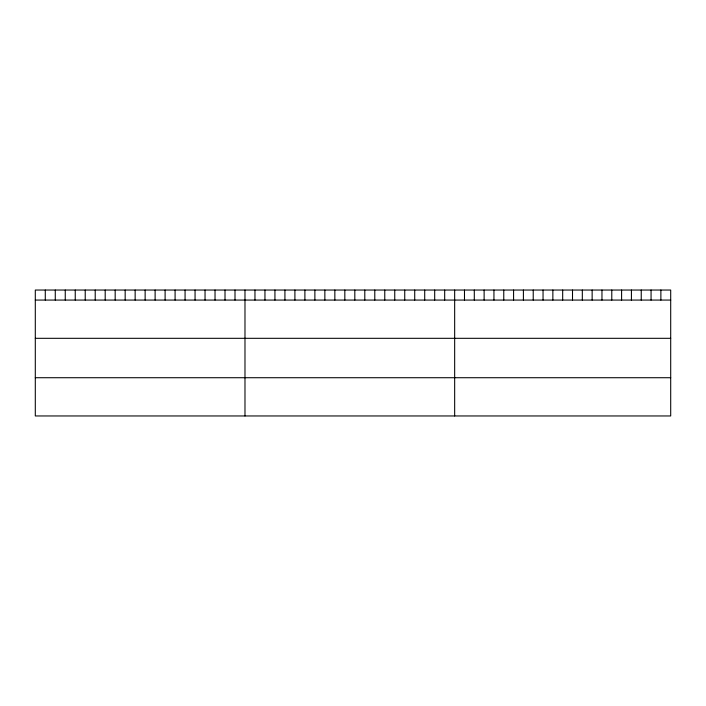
<?xml version="1.0" encoding="UTF-8"?>
<svg xmlns="http://www.w3.org/2000/svg" width="706" height="706" viewBox="0 0 706 706"><rect width="100%" height="100%" fill="white"/><g stroke="black" fill="none" stroke-linecap="round" stroke-linejoin="round"><path stroke-width="1.06" d="M670.7 300.068L670.7 415.958L35.3 415.958L35.3 290.042L670.7 290.042L670.7 300.068L35.3 300.068M35.3 338.315L670.7 338.315M35.3 377.719L670.7 377.719M660.878 290.042L660.878 300.068M651.064 290.042L651.064 300.068M641.242 290.042L641.242 300.068M631.42 290.042L631.42 300.068M621.598 290.042L621.598 300.068M611.784 290.042L611.784 300.068M601.962 290.042L601.962 300.068M592.14 290.042L592.14 300.068M582.318 290.042L582.318 300.068M572.504 290.042L572.504 300.068M562.682 290.042L562.682 300.068M552.86 290.042L552.86 300.068M543.046 290.042L543.046 300.068M533.224 290.042L533.224 300.068M523.402 290.042L523.402 300.068M513.58 290.042L513.58 300.068M503.766 290.042L503.766 300.068M493.944 290.042L493.944 300.068M484.122 290.042L484.122 300.068M474.3 290.042L474.3 300.068M464.486 290.042L464.486 300.068M454.664 290.042L454.664 415.958M444.683 290.042L444.683 300.068M434.693 290.042L434.693 300.068M424.712 290.042L424.712 300.068M414.722 290.042L414.722 300.068M404.741 290.042L404.741 300.068M394.751 290.042L394.751 300.068M384.77 290.042L384.77 300.068M374.789 290.042L374.789 300.068M364.799 290.042L364.799 300.068M354.818 290.042L354.818 300.068M344.828 290.042L344.828 300.068M334.847 290.042L334.847 300.068M324.857 290.042L324.857 300.068M314.876 290.042L314.876 300.068M304.895 290.042L304.895 300.068M294.905 290.042L294.905 300.068M284.924 290.042L284.924 300.068M274.934 290.042L274.934 300.068M264.953 290.042L264.953 300.068M254.963 290.042L254.963 300.068M244.982 290.042L244.982 415.958M235.001 290.042L235.001 300.068M225.011 290.042L225.011 300.068M215.03 290.042L215.03 300.068M205.04 290.042L205.04 300.068M195.059 290.042L195.059 300.068M185.069 290.042L185.069 300.068M175.088 290.042L175.088 300.068M165.107 290.042L165.107 300.068M155.117 290.042L155.117 300.068M145.136 290.042L145.136 300.068M135.146 290.042L135.146 300.068M125.165 290.042L125.165 300.068M115.175 290.042L115.175 300.068M105.194 290.042L105.194 300.068M95.213 290.042L95.213 300.068M85.223 290.042L85.223 300.068M75.242 290.042L75.242 300.068M65.252 290.042L65.252 300.068M55.271 290.042L55.271 300.068M45.281 290.042L45.281 300.068"/></g></svg>
